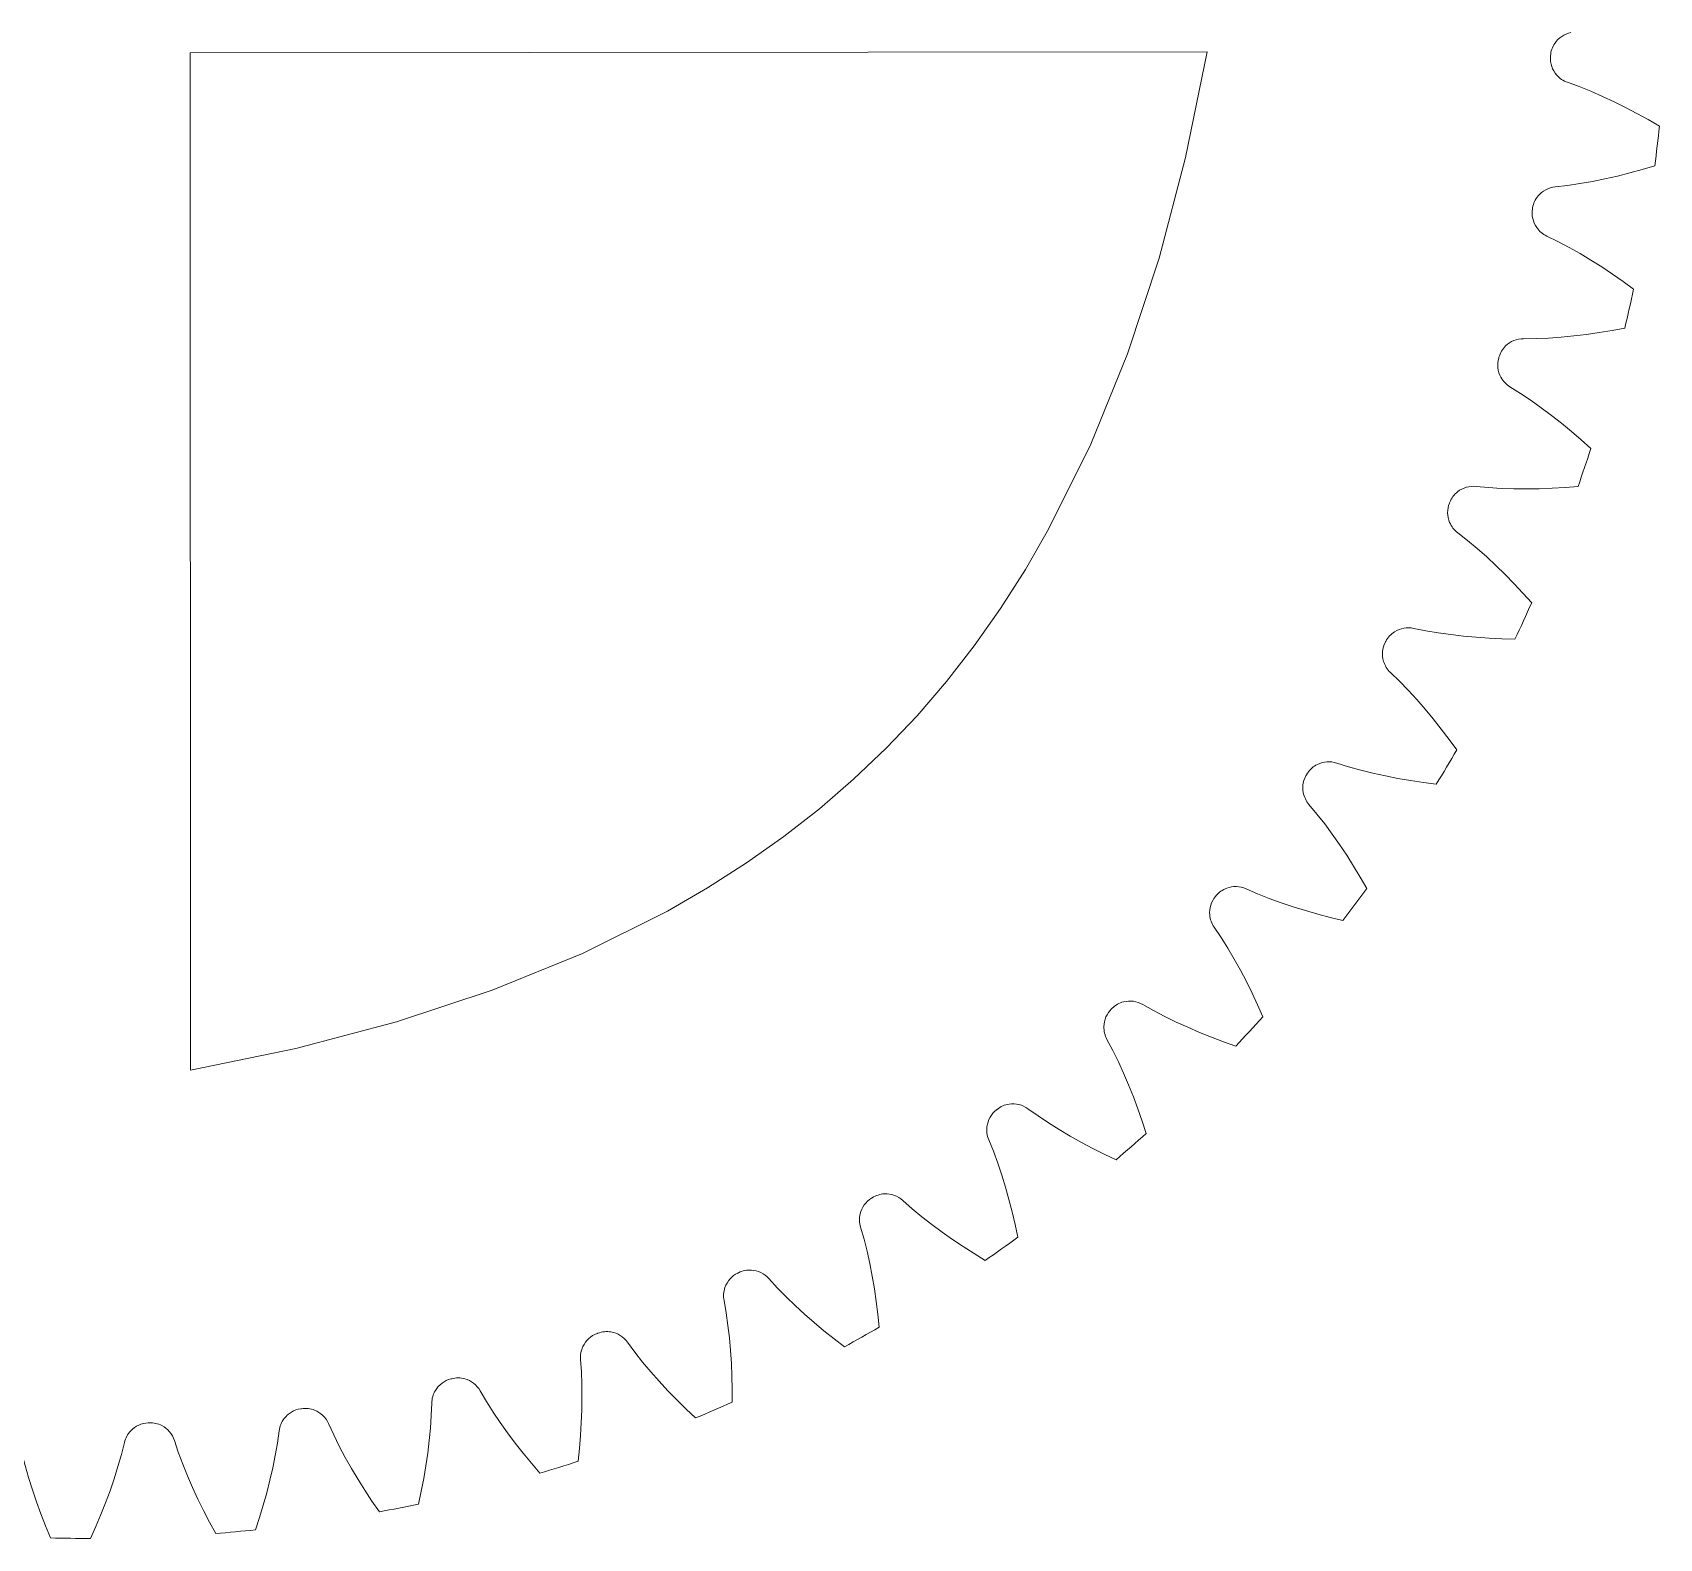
# Model space of a CAD drawing. Extents: x -180 to 228, y -304 to -8.
# Drawn here: x -119 to -67.9, y -165.7 to -118.4 of the extents above; entities that cross this region are included whole.
import ezdxf

# ---------------------------------------------------------------- set-up
doc = ezdxf.new("R2010")
doc.units = 0
doc.header["$MEASUREMENT"] = 0
doc.layers.add('Layer 1', color=7, linetype='Continuous')

# ---------------------------------------------------------------- blocks, each defined once
blk = doc.blocks.new('block 751')
at = {"layer": 'Layer 1', "color": 7, "lineweight": 9, "true_color": 0xffffff}
blk.add_open_spline([(-118.412, -165.698), (-117.993, -165.709), (-117.575, -165.714), (-117.156, -165.714)], degree=3, dxfattribs=at)
blk = doc.blocks.new('block 752')
at = {"layer": 'Layer 1', "color": 7, "lineweight": 9, "true_color": 0xffffff}
blk.add_open_spline([(-113.229, -165.559), (-112.812, -165.526), (-112.395, -165.487), (-111.979, -165.444)], degree=3, dxfattribs=at)
blk = doc.blocks.new('block 753')
at = {"layer": 'Layer 1', "color": 7, "lineweight": 9, "true_color": 0xffffff}
blk.add_open_spline([(-108.089, -164.879), (-107.677, -164.802), (-107.267, -164.72), (-106.858, -164.633)], degree=3, dxfattribs=at)
blk = doc.blocks.new('block 1015')
at = {"layer": 'Layer 1', "color": 7, "lineweight": 9, "true_color": 0xffffff}
blk.add_lwpolyline([(-119.398, -162.656), (-119.312, -163.039), (-119.213, -163.421), (-119.104, -163.803), (-118.984, -164.184), (-118.855, -164.564), (-118.716, -164.943), (-118.568, -165.321), (-118.412, -165.698)], dxfattribs=at)
blk = doc.blocks.new('block 1016')
at = {"layer": 'Layer 1', "color": 7, "lineweight": 9, "true_color": 0xffffff}
blk.add_lwpolyline([(-116.093, -162.698), (-116.189, -163.079), (-116.297, -163.459), (-116.416, -163.838), (-116.545, -164.215), (-116.684, -164.592), (-116.833, -164.967), (-116.99, -165.342), (-117.156, -165.714)], dxfattribs=at)
blk = doc.blocks.new('block 1017')
at = {"layer": 'Layer 1', "color": 7, "lineweight": 9, "true_color": 0xffffff}
blk.add_open_spline([(-115.346, -162.082), (-115.45, -162.087), (-115.552, -162.111), (-115.647, -162.154), (-115.742, -162.197), (-115.827, -162.259), (-115.898, -162.335), (-115.946, -162.385), (-115.986, -162.442), (-116.019, -162.504), (-116.052, -162.565), (-116.077, -162.63), (-116.093, -162.698)], degree=3, knots=[0, 0, 0, 0, 1, 1, 1, 2, 2, 2, 3, 3, 3, 4, 4, 4, 4], dxfattribs=at)
blk = doc.blocks.new('block 1018')
at = {"layer": 'Layer 1', "color": 7, "lineweight": 9, "true_color": 0xffffff}
blk.add_open_spline([(-115.346, -162.082), (-115.338, -162.082), (-115.329, -162.082), (-115.32, -162.081)], degree=3, dxfattribs=at)
blk = doc.blocks.new('block 1019')
at = {"layer": 'Layer 1', "color": 7, "lineweight": 9, "true_color": 0xffffff}
blk.add_open_spline([(-114.527, -162.636), (-114.559, -162.537), (-114.61, -162.445), (-114.677, -162.366), (-114.744, -162.286), (-114.826, -162.22), (-114.918, -162.172), (-114.979, -162.14), (-115.045, -162.116), (-115.113, -162.1), (-115.181, -162.085), (-115.251, -162.079), (-115.32, -162.081)], degree=3, knots=[0, 0, 0, 0, 1, 1, 1, 2, 2, 2, 3, 3, 3, 4, 4, 4, 4], dxfattribs=at)
blk = doc.blocks.new('block 1020')
at = {"layer": 'Layer 1', "color": 7, "lineweight": 9, "true_color": 0xffffff}
blk.add_lwpolyline([(-114.527, -162.636), (-114.402, -163.008), (-114.264, -163.378), (-114.115, -163.746), (-113.957, -164.113), (-113.788, -164.477), (-113.61, -164.84), (-113.424, -165.2), (-113.229, -165.559)], dxfattribs=at)
blk = doc.blocks.new('block 1021')
at = {"layer": 'Layer 1', "color": 7, "lineweight": 9, "true_color": 0xffffff}
blk.add_lwpolyline([(-111.236, -162.333), (-111.292, -162.722), (-111.359, -163.11), (-111.438, -163.5), (-111.527, -163.889), (-111.626, -164.278), (-111.735, -164.667), (-111.852, -165.056), (-111.979, -165.444)], dxfattribs=at)
blk = doc.blocks.new('block 1022')
at = {"layer": 'Layer 1', "color": 7, "lineweight": 9, "true_color": 0xffffff}
blk.add_open_spline([(-110.558, -161.642), (-110.661, -161.657), (-110.76, -161.692), (-110.85, -161.745), (-110.939, -161.798), (-111.018, -161.868), (-111.08, -161.951), (-111.122, -162.006), (-111.157, -162.067), (-111.183, -162.132), (-111.21, -162.196), (-111.227, -162.264), (-111.236, -162.333)], degree=3, knots=[0, 0, 0, 0, 1, 1, 1, 2, 2, 2, 3, 3, 3, 4, 4, 4, 4], dxfattribs=at)
blk = doc.blocks.new('block 1023')
at = {"layer": 'Layer 1', "color": 7, "lineweight": 9, "true_color": 0xffffff}
blk.add_open_spline([(-110.558, -161.642), (-110.549, -161.641), (-110.541, -161.64), (-110.532, -161.639)], degree=3, dxfattribs=at)
blk = doc.blocks.new('block 1024')
at = {"layer": 'Layer 1', "color": 7, "lineweight": 9, "true_color": 0xffffff}
blk.add_open_spline([(-109.686, -162.108), (-109.728, -162.012), (-109.788, -161.926), (-109.863, -161.854), (-109.938, -161.782), (-110.026, -161.725), (-110.122, -161.687), (-110.187, -161.661), (-110.255, -161.644), (-110.324, -161.636), (-110.393, -161.628), (-110.463, -161.629), (-110.532, -161.639)], degree=3, knots=[0, 0, 0, 0, 1, 1, 1, 2, 2, 2, 3, 3, 3, 4, 4, 4, 4], dxfattribs=at)
blk = doc.blocks.new('block 1025')
at = {"layer": 'Layer 1', "color": 7, "lineweight": 9, "true_color": 0xffffff}
blk.add_lwpolyline([(-109.686, -162.108), (-109.522, -162.464), (-109.346, -162.818), (-109.16, -163.169), (-108.964, -163.516), (-108.758, -163.861), (-108.543, -164.203), (-108.32, -164.542), (-108.089, -164.879)], dxfattribs=at)
blk = doc.blocks.new('block 1026')
at = {"layer": 'Layer 1', "color": 7, "lineweight": 9, "true_color": 0xffffff}
blk.add_lwpolyline([(-106.444, -161.462), (-106.459, -161.854), (-106.485, -162.248), (-106.523, -162.643), (-106.571, -163.04), (-106.629, -163.437), (-106.696, -163.835), (-106.773, -164.234), (-106.858, -164.633)], dxfattribs=at)
blk = doc.blocks.new('block 1027')
at = {"layer": 'Layer 1', "color": 7, "lineweight": 9, "true_color": 0xffffff}
blk.add_open_spline([(-105.842, -160.704), (-105.943, -160.73), (-106.038, -160.775), (-106.121, -160.837), (-106.205, -160.899), (-106.276, -160.977), (-106.329, -161.066), (-106.365, -161.125), (-106.393, -161.189), (-106.413, -161.256), (-106.432, -161.323), (-106.443, -161.392), (-106.444, -161.462)], degree=3, knots=[0, 0, 0, 0, 1, 1, 1, 2, 2, 2, 3, 3, 3, 4, 4, 4, 4], dxfattribs=at)
blk = doc.blocks.new('block 1028')
at = {"layer": 'Layer 1', "color": 7, "lineweight": 9, "true_color": 0xffffff}
blk.add_open_spline([(-105.842, -160.704), (-105.834, -160.702), (-105.825, -160.7), (-105.817, -160.698)], degree=3, dxfattribs=at)
blk = doc.blocks.new('block 1029')
at = {"layer": 'Layer 1', "color": 7, "lineweight": 9, "true_color": 0xffffff}
blk.add_open_spline([(-104.926, -161.076), (-104.978, -160.986), (-105.046, -160.906), (-105.128, -160.842), (-105.21, -160.778), (-105.304, -160.731), (-105.404, -160.703), (-105.471, -160.684), (-105.541, -160.674), (-105.61, -160.673), (-105.68, -160.672), (-105.749, -160.681), (-105.817, -160.698)], degree=3, knots=[0, 0, 0, 0, 1, 1, 1, 2, 2, 2, 3, 3, 3, 4, 4, 4, 4], dxfattribs=at)
blk = doc.blocks.new('block 1030')
at = {"layer": 'Layer 1', "color": 7, "lineweight": 9, "true_color": 0xffffff}
blk.add_lwpolyline([(-104.926, -161.076), (-104.726, -161.413), (-104.514, -161.747), (-104.292, -162.076), (-104.061, -162.401), (-103.82, -162.723), (-103.571, -163.041), (-103.313, -163.354), (-103.048, -163.665)], dxfattribs=at)
blk = doc.blocks.new('block 1031')
at = {"layer": 'Layer 1', "color": 7, "lineweight": 9, "true_color": 0xffffff}
blk.add_open_spline([(-103.048, -163.665), (-102.647, -163.545), (-102.247, -163.421), (-101.849, -163.292)], degree=3, dxfattribs=at)
blk = doc.blocks.new('block 1032')
at = {"layer": 'Layer 1', "color": 7, "lineweight": 9, "true_color": 0xffffff}
blk.add_lwpolyline([(-101.77, -160.095), (-101.743, -160.486), (-101.729, -160.881), (-101.725, -161.278), (-101.731, -161.677), (-101.747, -162.079), (-101.772, -162.482), (-101.806, -162.886), (-101.849, -163.292)], dxfattribs=at)
blk = doc.blocks.new('block 1033')
at = {"layer": 'Layer 1', "color": 7, "lineweight": 9, "true_color": 0xffffff}
blk.add_open_spline([(-101.25, -159.278), (-101.348, -159.314), (-101.437, -159.369), (-101.514, -159.44), (-101.591, -159.51), (-101.653, -159.595), (-101.697, -159.689), (-101.726, -159.752), (-101.748, -159.818), (-101.76, -159.887), (-101.772, -159.956), (-101.776, -160.025), (-101.77, -160.095)], degree=3, knots=[0, 0, 0, 0, 1, 1, 1, 2, 2, 2, 3, 3, 3, 4, 4, 4, 4], dxfattribs=at)
blk = doc.blocks.new('block 1034')
at = {"layer": 'Layer 1', "color": 7, "lineweight": 9, "true_color": 0xffffff}
blk.add_open_spline([(-101.25, -159.278), (-101.242, -159.275), (-101.234, -159.272), (-101.225, -159.269)], degree=3, dxfattribs=at)
blk = doc.blocks.new('block 1035')
at = {"layer": 'Layer 1', "color": 7, "lineweight": 9, "true_color": 0xffffff}
blk.add_open_spline([(-100.3, -159.552), (-100.361, -159.468), (-100.438, -159.396), (-100.526, -159.341), (-100.614, -159.286), (-100.712, -159.249), (-100.815, -159.231), (-100.883, -159.219), (-100.953, -159.217), (-101.023, -159.223), (-101.092, -159.23), (-101.16, -159.245), (-101.225, -159.269)], degree=3, knots=[0, 0, 0, 0, 1, 1, 1, 2, 2, 2, 3, 3, 3, 4, 4, 4, 4], dxfattribs=at)
blk = doc.blocks.new('block 1036')
at = {"layer": 'Layer 1', "color": 7, "lineweight": 9, "true_color": 0xffffff}
blk.add_lwpolyline([(-100.3, -159.552), (-100.066, -159.867), (-99.82, -160.176), (-99.565, -160.481), (-99.301, -160.78), (-99.028, -161.075), (-98.747, -161.364), (-98.458, -161.65), (-98.162, -161.93)], dxfattribs=at)
blk = doc.blocks.new('block 1037')
at = {"layer": 'Layer 1', "color": 7, "lineweight": 9, "true_color": 0xffffff}
blk.add_open_spline([(-98.162, -161.93), (-97.775, -161.77), (-97.391, -161.605), (-97.009, -161.434)], degree=3, dxfattribs=at)
blk = doc.blocks.new('block 1038')
at = {"layer": 'Layer 1', "color": 7, "lineweight": 9, "true_color": 0xffffff}
blk.add_lwpolyline([(-97.264, -158.247), (-97.196, -158.633), (-97.141, -159.024), (-97.095, -159.419), (-97.06, -159.816), (-97.034, -160.217), (-97.017, -160.62), (-97.008, -161.026), (-97.009, -161.434)], dxfattribs=at)
blk = doc.blocks.new('block 1039')
at = {"layer": 'Layer 1', "color": 7, "lineweight": 9, "true_color": 0xffffff}
blk.add_open_spline([(-96.832, -157.38), (-96.926, -157.426), (-97.009, -157.49), (-97.078, -157.568), (-97.147, -157.646), (-97.2, -157.737), (-97.234, -157.835), (-97.257, -157.901), (-97.271, -157.969), (-97.276, -158.039), (-97.281, -158.108), (-97.277, -158.178), (-97.264, -158.247)], degree=3, knots=[0, 0, 0, 0, 1, 1, 1, 2, 2, 2, 3, 3, 3, 4, 4, 4, 4], dxfattribs=at)
blk = doc.blocks.new('block 1040')
at = {"layer": 'Layer 1', "color": 7, "lineweight": 9, "true_color": 0xffffff}
blk.add_open_spline([(-96.832, -157.38), (-96.824, -157.377), (-96.817, -157.373), (-96.809, -157.369)], degree=3, dxfattribs=at)
blk = doc.blocks.new('block 1041')
at = {"layer": 'Layer 1', "color": 7, "lineweight": 9, "true_color": 0xffffff}
blk.add_open_spline([(-95.859, -157.553), (-95.928, -157.476), (-96.012, -157.412), (-96.105, -157.367), (-96.199, -157.321), (-96.3, -157.294), (-96.404, -157.288), (-96.474, -157.283), (-96.544, -157.288), (-96.612, -157.302), (-96.68, -157.315), (-96.746, -157.338), (-96.809, -157.369)], degree=3, knots=[0, 0, 0, 0, 1, 1, 1, 2, 2, 2, 3, 3, 3, 4, 4, 4, 4], dxfattribs=at)
blk = doc.blocks.new('block 1042')
at = {"layer": 'Layer 1', "color": 7, "lineweight": 9, "true_color": 0xffffff}
blk.add_lwpolyline([(-95.859, -157.553), (-95.593, -157.842), (-95.317, -158.124), (-95.031, -158.4), (-94.737, -158.67), (-94.435, -158.934), (-94.125, -159.193), (-93.808, -159.447), (-93.484, -159.695)], dxfattribs=at)
blk = doc.blocks.new('block 1043')
at = {"layer": 'Layer 1', "color": 7, "lineweight": 9, "true_color": 0xffffff}
blk.add_open_spline([(-93.484, -159.695), (-93.116, -159.495), (-92.751, -159.29), (-92.389, -159.081)], degree=3, dxfattribs=at)
blk = doc.blocks.new('block 1044')
at = {"layer": 'Layer 1', "color": 7, "lineweight": 9, "true_color": 0xffffff}
blk.add_lwpolyline([(-92.975, -155.937), (-92.868, -156.315), (-92.772, -156.698), (-92.685, -157.085), (-92.609, -157.477), (-92.541, -157.873), (-92.482, -158.273), (-92.431, -158.675), (-92.389, -159.081)], dxfattribs=at)
blk = doc.blocks.new('block 1045')
at = {"layer": 'Layer 1', "color": 7, "lineweight": 9, "true_color": 0xffffff}
blk.add_open_spline([(-92.637, -155.031), (-92.725, -155.086), (-92.801, -155.159), (-92.862, -155.243), (-92.922, -155.328), (-92.965, -155.424), (-92.989, -155.525), (-93.005, -155.593), (-93.011, -155.663), (-93.009, -155.732), (-93.007, -155.802), (-92.996, -155.871), (-92.975, -155.937)], degree=3, knots=[0, 0, 0, 0, 1, 1, 1, 2, 2, 2, 3, 3, 3, 4, 4, 4, 4], dxfattribs=at)
blk = doc.blocks.new('block 1046')
at = {"layer": 'Layer 1', "color": 7, "lineweight": 9, "true_color": 0xffffff}
blk.add_open_spline([(-92.637, -155.031), (-92.63, -155.026), (-92.622, -155.022), (-92.615, -155.017)], degree=3, dxfattribs=at)
blk = doc.blocks.new('block 1047')
at = {"layer": 'Layer 1', "color": 7, "lineweight": 9, "true_color": 0xffffff}
blk.add_open_spline([(-91.651, -155.101), (-91.728, -155.031), (-91.818, -154.977), (-91.916, -154.941), (-92.013, -154.906), (-92.117, -154.89), (-92.221, -154.894), (-92.291, -154.897), (-92.36, -154.909), (-92.426, -154.93), (-92.492, -154.95), (-92.556, -154.98), (-92.615, -155.017)], degree=3, knots=[0, 0, 0, 0, 1, 1, 1, 2, 2, 2, 3, 3, 3, 4, 4, 4, 4], dxfattribs=at)
blk = doc.blocks.new('block 1048')
at = {"layer": 'Layer 1', "color": 7, "lineweight": 9, "true_color": 0xffffff}
blk.add_lwpolyline([(-91.651, -155.101), (-91.356, -155.36), (-91.052, -155.612), (-90.739, -155.857), (-90.418, -156.094), (-90.09, -156.326), (-89.755, -156.551), (-89.413, -156.77), (-89.065, -156.983)], dxfattribs=at)
blk = doc.blocks.new('block 1049')
at = {"layer": 'Layer 1', "color": 7, "lineweight": 9, "true_color": 0xffffff}
blk.add_open_spline([(-89.065, -156.983), (-88.72, -156.745), (-88.378, -156.504), (-88.04, -156.258)], degree=3, dxfattribs=at)
blk = doc.blocks.new('block 1050')
at = {"layer": 'Layer 1', "color": 7, "lineweight": 9, "true_color": 0xffffff}
blk.add_lwpolyline([(-88.952, -153.193), (-88.806, -153.557), (-88.67, -153.928), (-88.544, -154.304), (-88.426, -154.686), (-88.318, -155.072), (-88.217, -155.463), (-88.125, -155.859), (-88.04, -156.258)], dxfattribs=at)
blk = doc.blocks.new('block 1051')
at = {"layer": 'Layer 1', "color": 7, "lineweight": 9, "true_color": 0xffffff}
blk.add_open_spline([(-88.71, -152.256), (-88.792, -152.32), (-88.86, -152.4), (-88.911, -152.49), (-88.963, -152.581), (-88.996, -152.681), (-89.008, -152.784), (-89.017, -152.853), (-89.017, -152.923), (-89.007, -152.992), (-88.998, -153.061), (-88.979, -153.128), (-88.952, -153.193)], degree=3, knots=[0, 0, 0, 0, 1, 1, 1, 2, 2, 2, 3, 3, 3, 4, 4, 4, 4], dxfattribs=at)
blk = doc.blocks.new('block 1052')
at = {"layer": 'Layer 1', "color": 7, "lineweight": 9, "true_color": 0xffffff}
blk.add_open_spline([(-88.71, -152.256), (-88.703, -152.25), (-88.697, -152.245), (-88.69, -152.24)], degree=3, dxfattribs=at)
blk = doc.blocks.new('block 1053')
at = {"layer": 'Layer 1', "color": 7, "lineweight": 9, "true_color": 0xffffff}
blk.add_open_spline([(-87.722, -152.222), (-87.806, -152.161), (-87.901, -152.116), (-88.002, -152.091), (-88.103, -152.066), (-88.208, -152.061), (-88.311, -152.076), (-88.38, -152.086), (-88.447, -152.105), (-88.511, -152.133), (-88.575, -152.161), (-88.635, -152.196), (-88.69, -152.24)], degree=3, knots=[0, 0, 0, 0, 1, 1, 1, 2, 2, 2, 3, 3, 3, 4, 4, 4, 4], dxfattribs=at)
blk = doc.blocks.new('block 1054')
at = {"layer": 'Layer 1', "color": 7, "lineweight": 9, "true_color": 0xffffff}
blk.add_lwpolyline([(-87.722, -152.222), (-87.402, -152.449), (-87.073, -152.668), (-86.736, -152.878), (-86.393, -153.081), (-86.042, -153.277), (-85.685, -153.466), (-85.322, -153.648), (-84.954, -153.824)], dxfattribs=at)
blk = doc.blocks.new('block 1055')
at = {"layer": 'Layer 1', "color": 7, "lineweight": 9, "true_color": 0xffffff}
blk.add_open_spline([(-84.954, -153.824), (-84.636, -153.552), (-84.321, -153.276), (-84.01, -152.996)], degree=3, dxfattribs=at)
blk = doc.blocks.new('block 1056')
at = {"layer": 'Layer 1', "color": 7, "lineweight": 9, "true_color": 0xffffff}
blk.add_lwpolyline([(-85.238, -150.042), (-85.054, -150.389), (-84.88, -150.744), (-84.715, -151.105), (-84.559, -151.472), (-84.41, -151.845), (-84.269, -152.224), (-84.136, -152.607), (-84.01, -152.996)], dxfattribs=at)
blk = doc.blocks.new('block 1057')
at = {"layer": 'Layer 1', "color": 7, "lineweight": 9, "true_color": 0xffffff}
blk.add_open_spline([(-85.095, -149.085), (-85.17, -149.158), (-85.229, -149.244), (-85.271, -149.34), (-85.312, -149.435), (-85.334, -149.538), (-85.336, -149.642), (-85.338, -149.712), (-85.33, -149.781), (-85.313, -149.849), (-85.297, -149.916), (-85.271, -149.981), (-85.238, -150.042)], degree=3, knots=[0, 0, 0, 0, 1, 1, 1, 2, 2, 2, 3, 3, 3, 4, 4, 4, 4], dxfattribs=at)
blk = doc.blocks.new('block 1058')
at = {"layer": 'Layer 1', "color": 7, "lineweight": 9, "true_color": 0xffffff}
blk.add_open_spline([(-85.095, -149.085), (-85.089, -149.079), (-85.083, -149.073), (-85.076, -149.067)], degree=3, dxfattribs=at)
blk = doc.blocks.new('block 1059')
at = {"layer": 'Layer 1', "color": 7, "lineweight": 9, "true_color": 0xffffff}
blk.add_open_spline([(-84.116, -148.949), (-84.206, -148.897), (-84.305, -148.862), (-84.408, -148.848), (-84.511, -148.833), (-84.616, -148.839), (-84.717, -148.865), (-84.784, -148.882), (-84.849, -148.908), (-84.91, -148.942), (-84.971, -148.977), (-85.027, -149.018), (-85.076, -149.067)], degree=3, knots=[0, 0, 0, 0, 1, 1, 1, 2, 2, 2, 3, 3, 3, 4, 4, 4, 4], dxfattribs=at)
blk = doc.blocks.new('block 1060')
at = {"layer": 'Layer 1', "color": 7, "lineweight": 9, "true_color": 0xffffff}
blk.add_lwpolyline([(-84.116, -148.949), (-83.774, -149.141), (-83.424, -149.324), (-83.067, -149.498), (-82.704, -149.664), (-82.335, -149.822), (-81.96, -149.973), (-81.58, -150.116), (-81.195, -150.252)], dxfattribs=at)
blk = doc.blocks.new('block 1061')
at = {"layer": 'Layer 1', "color": 7, "lineweight": 9, "true_color": 0xffffff}
blk.add_open_spline([(-81.195, -150.252), (-80.907, -149.948), (-80.623, -149.641), (-80.343, -149.33)], degree=3, dxfattribs=at)
blk = doc.blocks.new('block 1062')
at = {"layer": 'Layer 1', "color": 7, "lineweight": 9, "true_color": 0xffffff}
blk.add_lwpolyline([(-81.873, -146.521), (-81.654, -146.847), (-81.444, -147.181), (-81.243, -147.523), (-81.048, -147.872), (-80.862, -148.228), (-80.682, -148.589), (-80.509, -148.957), (-80.343, -149.33)], dxfattribs=at)
blk = doc.blocks.new('block 1063')
at = {"layer": 'Layer 1', "color": 7, "lineweight": 9, "true_color": 0xffffff}
blk.add_open_spline([(-81.831, -145.554), (-81.898, -145.634), (-81.948, -145.727), (-81.979, -145.826), (-82.01, -145.925), (-82.022, -146.03), (-82.013, -146.133), (-82.007, -146.203), (-81.992, -146.271), (-81.969, -146.336), (-81.945, -146.402), (-81.913, -146.464), (-81.873, -146.521)], degree=3, knots=[0, 0, 0, 0, 1, 1, 1, 2, 2, 2, 3, 3, 3, 4, 4, 4, 4], dxfattribs=at)
blk = doc.blocks.new('block 1064')
at = {"layer": 'Layer 1', "color": 7, "lineweight": 9, "true_color": 0xffffff}
blk.add_open_spline([(-81.831, -145.554), (-81.826, -145.548), (-81.82, -145.541), (-81.815, -145.534)], degree=3, dxfattribs=at)
blk = doc.blocks.new('block 1065')
at = {"layer": 'Layer 1', "color": 7, "lineweight": 9, "true_color": 0xffffff}
blk.add_open_spline([(-80.872, -145.316), (-80.967, -145.274), (-81.069, -145.25), (-81.173, -145.246), (-81.277, -145.243), (-81.38, -145.26), (-81.478, -145.296), (-81.543, -145.32), (-81.605, -145.353), (-81.662, -145.393), (-81.719, -145.433), (-81.77, -145.481), (-81.815, -145.534)], degree=3, knots=[0, 0, 0, 0, 1, 1, 1, 2, 2, 2, 3, 3, 3, 4, 4, 4, 4], dxfattribs=at)
blk = doc.blocks.new('block 1066')
at = {"layer": 'Layer 1', "color": 7, "lineweight": 9, "true_color": 0xffffff}
blk.add_lwpolyline([(-80.872, -145.316), (-80.511, -145.472), (-80.144, -145.617), (-79.771, -145.753), (-79.393, -145.88), (-79.009, -145.999), (-78.621, -146.109), (-78.228, -146.212), (-77.831, -146.307)], dxfattribs=at)
blk = doc.blocks.new('block 1067')
at = {"layer": 'Layer 1', "color": 7, "lineweight": 9, "true_color": 0xffffff}
blk.add_open_spline([(-77.831, -146.307), (-77.576, -145.975), (-77.326, -145.639), (-77.08, -145.301)], degree=3, dxfattribs=at)
blk = doc.blocks.new('block 1068')
at = {"layer": 'Layer 1', "color": 7, "lineweight": 9, "true_color": 0xffffff}
blk.add_lwpolyline([(-78.895, -142.668), (-78.643, -142.969), (-78.399, -143.279), (-78.163, -143.598), (-77.933, -143.925), (-77.711, -144.259), (-77.494, -144.6), (-77.284, -144.947), (-77.08, -145.301)], dxfattribs=at)
blk = doc.blocks.new('block 1069')
at = {"layer": 'Layer 1', "color": 7, "lineweight": 9, "true_color": 0xffffff}
blk.add_open_spline([(-78.954, -141.702), (-79.012, -141.788), (-79.052, -141.885), (-79.073, -141.987), (-79.094, -142.089), (-79.094, -142.194), (-79.075, -142.296), (-79.062, -142.365), (-79.039, -142.431), (-79.009, -142.494), (-78.979, -142.556), (-78.94, -142.615), (-78.895, -142.668)], degree=3, knots=[0, 0, 0, 0, 1, 1, 1, 2, 2, 2, 3, 3, 3, 4, 4, 4, 4], dxfattribs=at)
blk = doc.blocks.new('block 1070')
at = {"layer": 'Layer 1', "color": 7, "lineweight": 9, "true_color": 0xffffff}
blk.add_open_spline([(-78.954, -141.702), (-78.949, -141.694), (-78.945, -141.687), (-78.94, -141.68)], degree=3, dxfattribs=at)
blk = doc.blocks.new('block 1071')
at = {"layer": 'Layer 1', "color": 7, "lineweight": 9, "true_color": 0xffffff}
blk.add_open_spline([(-78.025, -141.365), (-78.124, -141.332), (-78.228, -141.319), (-78.332, -141.326), (-78.435, -141.334), (-78.537, -141.361), (-78.63, -141.408), (-78.692, -141.438), (-78.75, -141.477), (-78.803, -141.523), (-78.855, -141.569), (-78.901, -141.622), (-78.94, -141.68)], degree=3, knots=[0, 0, 0, 0, 1, 1, 1, 2, 2, 2, 3, 3, 3, 4, 4, 4, 4], dxfattribs=at)
blk = doc.blocks.new('block 1072')
at = {"layer": 'Layer 1', "color": 7, "lineweight": 9, "true_color": 0xffffff}
blk.add_lwpolyline([(-78.025, -141.365), (-77.65, -141.482), (-77.27, -141.588), (-76.885, -141.684), (-76.495, -141.771), (-76.101, -141.849), (-75.703, -141.918), (-75.302, -141.979), (-74.897, -142.032)], dxfattribs=at)
blk = doc.blocks.new('block 1073')
at = {"layer": 'Layer 1', "color": 7, "lineweight": 9, "true_color": 0xffffff}
blk.add_open_spline([(-74.897, -142.032), (-74.679, -141.675), (-74.465, -141.315), (-74.256, -140.953)], degree=3, dxfattribs=at)
blk = doc.blocks.new('block 1074')
at = {"layer": 'Layer 1', "color": 7, "lineweight": 9, "true_color": 0xffffff}
blk.add_lwpolyline([(-76.336, -138.524), (-76.054, -138.797), (-75.779, -139.08), (-75.511, -139.373), (-75.248, -139.674), (-74.992, -139.983), (-74.741, -140.299), (-74.495, -140.623), (-74.256, -140.953)], dxfattribs=at)
blk = doc.blocks.new('block 1075')
at = {"layer": 'Layer 1', "color": 7, "lineweight": 9, "true_color": 0xffffff}
blk.add_open_spline([(-76.496, -137.569), (-76.544, -137.661), (-76.574, -137.762), (-76.584, -137.866), (-76.594, -137.969), (-76.584, -138.074), (-76.553, -138.173), (-76.533, -138.24), (-76.504, -138.304), (-76.468, -138.363), (-76.431, -138.422), (-76.387, -138.476), (-76.336, -138.524)], degree=3, knots=[0, 0, 0, 0, 1, 1, 1, 2, 2, 2, 3, 3, 3, 4, 4, 4, 4], dxfattribs=at)
blk = doc.blocks.new('block 1076')
at = {"layer": 'Layer 1', "color": 7, "lineweight": 9, "true_color": 0xffffff}
blk.add_open_spline([(-76.496, -137.569), (-76.492, -137.562), (-76.488, -137.554), (-76.484, -137.546)], degree=3, dxfattribs=at)
blk = doc.blocks.new('block 1077')
at = {"layer": 'Layer 1', "color": 7, "lineweight": 9, "true_color": 0xffffff}
blk.add_open_spline([(-75.607, -137.137), (-75.708, -137.115), (-75.813, -137.113), (-75.916, -137.131), (-76.018, -137.149), (-76.116, -137.187), (-76.204, -137.243), (-76.263, -137.28), (-76.317, -137.325), (-76.364, -137.376), (-76.411, -137.427), (-76.451, -137.485), (-76.484, -137.546)], degree=3, knots=[0, 0, 0, 0, 1, 1, 1, 2, 2, 2, 3, 3, 3, 4, 4, 4, 4], dxfattribs=at)
blk = doc.blocks.new('block 1078')
at = {"layer": 'Layer 1', "color": 7, "lineweight": 9, "true_color": 0xffffff}
blk.add_lwpolyline([(-75.607, -137.137), (-75.222, -137.214), (-74.833, -137.28), (-74.439, -137.335), (-74.043, -137.381), (-73.643, -137.417), (-73.24, -137.445), (-72.834, -137.463), (-72.426, -137.474)], dxfattribs=at)
blk = doc.blocks.new('block 1079')
at = {"layer": 'Layer 1', "color": 7, "lineweight": 9, "true_color": 0xffffff}
blk.add_open_spline([(-72.426, -137.474), (-72.246, -137.096), (-72.071, -136.716), (-71.901, -136.333)], degree=3, dxfattribs=at)
blk = doc.blocks.new('block 1080')
at = {"layer": 'Layer 1', "color": 7, "lineweight": 9, "true_color": 0xffffff}
blk.add_lwpolyline([(-74.224, -134.135), (-73.915, -134.377), (-73.612, -134.631), (-73.314, -134.893), (-73.022, -135.165), (-72.735, -135.446), (-72.452, -135.734), (-72.174, -136.03), (-71.901, -136.333)], dxfattribs=at)
blk = doc.blocks.new('block 1081')
at = {"layer": 'Layer 1', "color": 7, "lineweight": 9, "true_color": 0xffffff}
blk.add_open_spline([(-74.483, -133.203), (-74.521, -133.299), (-74.541, -133.403), (-74.54, -133.507), (-74.539, -133.611), (-74.517, -133.713), (-74.477, -133.809), (-74.45, -133.873), (-74.414, -133.934), (-74.372, -133.989), (-74.329, -134.044), (-74.279, -134.093), (-74.224, -134.135)], degree=3, knots=[0, 0, 0, 0, 1, 1, 1, 2, 2, 2, 3, 3, 3, 4, 4, 4, 4], dxfattribs=at)
blk = doc.blocks.new('block 1082')
at = {"layer": 'Layer 1', "color": 7, "lineweight": 9, "true_color": 0xffffff}
blk.add_open_spline([(-74.483, -133.203), (-74.48, -133.195), (-74.476, -133.186), (-74.473, -133.178)], degree=3, dxfattribs=at)
blk = doc.blocks.new('block 1083')
at = {"layer": 'Layer 1', "color": 7, "lineweight": 9, "true_color": 0xffffff}
blk.add_open_spline([(-73.644, -132.68), (-73.747, -132.668), (-73.852, -132.677), (-73.952, -132.706), (-74.052, -132.735), (-74.145, -132.783), (-74.227, -132.848), (-74.281, -132.891), (-74.33, -132.941), (-74.372, -132.997), (-74.413, -133.053), (-74.447, -133.114), (-74.473, -133.178)], degree=3, knots=[0, 0, 0, 0, 1, 1, 1, 2, 2, 2, 3, 3, 3, 4, 4, 4, 4], dxfattribs=at)
blk = doc.blocks.new('block 1084')
at = {"layer": 'Layer 1', "color": 7, "lineweight": 9, "true_color": 0xffffff}
blk.add_lwpolyline([(-73.644, -132.68), (-73.253, -132.716), (-72.859, -132.741), (-72.462, -132.755), (-72.063, -132.759), (-71.661, -132.753), (-71.258, -132.738), (-70.853, -132.714), (-70.446, -132.682)], dxfattribs=at)
blk = doc.blocks.new('block 1085')
at = {"layer": 'Layer 1', "color": 7, "lineweight": 9, "true_color": 0xffffff}
blk.add_open_spline([(-70.446, -132.682), (-70.306, -132.288), (-70.172, -131.891), (-70.042, -131.493)], degree=3, dxfattribs=at)
blk = doc.blocks.new('block 1086')
at = {"layer": 'Layer 1', "color": 7, "lineweight": 9, "true_color": 0xffffff}
blk.add_lwpolyline([(-72.582, -129.55), (-72.25, -129.758), (-71.922, -129.978), (-71.599, -130.209), (-71.279, -130.449), (-70.964, -130.697), (-70.653, -130.955), (-70.346, -131.22), (-70.042, -131.493)], dxfattribs=at)
blk = doc.blocks.new('block 1087')
at = {"layer": 'Layer 1', "color": 7, "lineweight": 9, "true_color": 0xffffff}
blk.add_open_spline([(-72.937, -128.649), (-72.966, -128.75), (-72.974, -128.854), (-72.962, -128.958), (-72.95, -129.061), (-72.918, -129.161), (-72.868, -129.252), (-72.834, -129.313), (-72.793, -129.369), (-72.745, -129.42), (-72.696, -129.47), (-72.642, -129.514), (-72.582, -129.55)], degree=3, knots=[0, 0, 0, 0, 1, 1, 1, 2, 2, 2, 3, 3, 3, 4, 4, 4, 4], dxfattribs=at)
blk = doc.blocks.new('block 1088')
at = {"layer": 'Layer 1', "color": 7, "lineweight": 9, "true_color": 0xffffff}
blk.add_open_spline([(-72.937, -128.649), (-72.935, -128.641), (-72.933, -128.633), (-72.93, -128.624)], degree=3, dxfattribs=at)
blk = doc.blocks.new('block 1089')
at = {"layer": 'Layer 1', "color": 7, "lineweight": 9, "true_color": 0xffffff}
blk.add_open_spline([(-72.157, -128.042), (-72.262, -128.041), (-72.365, -128.061), (-72.461, -128.1), (-72.557, -128.139), (-72.645, -128.197), (-72.72, -128.27), (-72.77, -128.318), (-72.813, -128.373), (-72.848, -128.433), (-72.884, -128.493), (-72.911, -128.557), (-72.93, -128.624)], degree=3, knots=[0, 0, 0, 0, 1, 1, 1, 2, 2, 2, 3, 3, 3, 4, 4, 4, 4], dxfattribs=at)
blk = doc.blocks.new('block 1090')
at = {"layer": 'Layer 1', "color": 7, "lineweight": 9, "true_color": 0xffffff}
blk.add_lwpolyline([(-72.157, -128.042), (-71.765, -128.037), (-71.37, -128.021), (-70.974, -127.993), (-70.577, -127.955), (-70.178, -127.908), (-69.778, -127.85), (-69.378, -127.784), (-68.977, -127.71)], dxfattribs=at)
blk = doc.blocks.new('block 1091')
at = {"layer": 'Layer 1', "color": 7, "lineweight": 9, "true_color": 0xffffff}
blk.add_open_spline([(-68.977, -127.71), (-68.879, -127.303), (-68.787, -126.895), (-68.7, -126.485)], degree=3, dxfattribs=at)
blk = doc.blocks.new('block 1092')
at = {"layer": 'Layer 1', "color": 7, "lineweight": 9, "true_color": 0xffffff}
blk.add_lwpolyline([(-71.429, -124.818), (-71.077, -124.991), (-70.728, -125.175), (-70.382, -125.37), (-70.039, -125.576), (-69.7, -125.79), (-69.363, -126.013), (-69.03, -126.245), (-68.7, -126.485)], dxfattribs=at)
blk = doc.blocks.new('block 1093')
at = {"layer": 'Layer 1', "color": 7, "lineweight": 9, "true_color": 0xffffff}
blk.add_open_spline([(-71.876, -123.96), (-71.894, -124.062), (-71.891, -124.167), (-71.869, -124.269), (-71.846, -124.37), (-71.804, -124.466), (-71.744, -124.552), (-71.704, -124.609), (-71.657, -124.661), (-71.604, -124.706), (-71.551, -124.75), (-71.492, -124.788), (-71.429, -124.818)], degree=3, knots=[0, 0, 0, 0, 1, 1, 1, 2, 2, 2, 3, 3, 3, 4, 4, 4, 4], dxfattribs=at)
blk = doc.blocks.new('block 1094')
at = {"layer": 'Layer 1', "color": 7, "lineweight": 9, "true_color": 0xffffff}
blk.add_open_spline([(-71.876, -123.96), (-71.875, -123.951), (-71.873, -123.942), (-71.872, -123.934)], degree=3, dxfattribs=at)
blk = doc.blocks.new('block 1095')
at = {"layer": 'Layer 1', "color": 7, "lineweight": 9, "true_color": 0xffffff}
blk.add_open_spline([(-71.164, -123.274), (-71.268, -123.284), (-71.368, -123.315), (-71.46, -123.364), (-71.552, -123.413), (-71.633, -123.479), (-71.699, -123.559), (-71.744, -123.613), (-71.781, -123.672), (-71.81, -123.735), (-71.839, -123.798), (-71.86, -123.865), (-71.872, -123.934)], degree=3, knots=[0, 0, 0, 0, 1, 1, 1, 2, 2, 2, 3, 3, 3, 4, 4, 4, 4], dxfattribs=at)
blk = doc.blocks.new('block 1096')
at = {"layer": 'Layer 1', "color": 7, "lineweight": 9, "true_color": 0xffffff}
blk.add_lwpolyline([(-71.164, -123.274), (-70.774, -123.228), (-70.384, -123.171), (-69.993, -123.102), (-69.601, -123.022), (-69.21, -122.933), (-68.818, -122.835), (-68.427, -122.727), (-68.035, -122.611)], dxfattribs=at)
blk = doc.blocks.new('block 1097')
at = {"layer": 'Layer 1', "color": 7, "lineweight": 9, "true_color": 0xffffff}
blk.add_open_spline([(-68.035, -122.611), (-67.981, -122.196), (-67.932, -121.781), (-67.888, -121.364)], degree=3, dxfattribs=at)
blk = doc.blocks.new('block 1098')
at = {"layer": 'Layer 1', "color": 7, "lineweight": 9, "true_color": 0xffffff}
blk.add_lwpolyline([(-70.777, -119.991), (-70.408, -120.127), (-70.042, -120.274), (-69.677, -120.432), (-69.315, -120.6), (-68.955, -120.778), (-68.597, -120.965), (-68.242, -121.16), (-67.888, -121.364)], dxfattribs=at)
blk = doc.blocks.new('block 1099')
at = {"layer": 'Layer 1', "color": 7, "lineweight": 9, "true_color": 0xffffff}
blk.add_open_spline([(-71.311, -119.185), (-71.318, -119.288), (-71.304, -119.393), (-71.271, -119.491), (-71.238, -119.59), (-71.186, -119.681), (-71.118, -119.76), (-71.072, -119.812), (-71.02, -119.859), (-70.962, -119.898), (-70.905, -119.937), (-70.842, -119.968), (-70.777, -119.991)], degree=3, knots=[0, 0, 0, 0, 1, 1, 1, 2, 2, 2, 3, 3, 3, 4, 4, 4, 4], dxfattribs=at)
blk = doc.blocks.new('block 1100')
at = {"layer": 'Layer 1', "color": 7, "lineweight": 9, "true_color": 0xffffff}
blk.add_open_spline([(-71.311, -119.185), (-71.31, -119.176), (-71.31, -119.167), (-71.309, -119.158)], degree=3, dxfattribs=at)
blk = doc.blocks.new('block 1101')
at = {"layer": 'Layer 1', "color": 7, "lineweight": 9, "true_color": 0xffffff}
blk.add_open_spline([(-70.675, -118.428), (-70.776, -118.449), (-70.873, -118.49), (-70.959, -118.548), (-71.046, -118.607), (-71.12, -118.681), (-71.177, -118.768), (-71.216, -118.826), (-71.247, -118.888), (-71.269, -118.954), (-71.291, -119.02), (-71.305, -119.089), (-71.309, -119.158)], degree=3, knots=[0, 0, 0, 0, 1, 1, 1, 2, 2, 2, 3, 3, 3, 4, 4, 4, 4], dxfattribs=at)
blk = doc.blocks.new('block 1118')
at = {"layer": 'Layer 1', "color": 7, "lineweight": 9, "true_color": 0xffffff}
blk.add_lwpolyline([(-114.02, -151.006), (-110.707, -150.326), (-107.547, -149.492), (-104.545, -148.5), (-101.708, -147.343), (-99.044, -146.014), (-97.779, -145.282), (-96.561, -144.503), (-95.391, -143.677), (-94.269, -142.802), (-93.197, -141.877), (-92.174, -140.903), (-91.201, -139.879), (-90.278, -138.805), (-89.404, -137.682), (-88.579, -136.511), (-87.802, -135.291), (-87.071, -134.025), (-85.744, -131.358), (-84.59, -128.519), (-83.6, -125.514), (-82.769, -122.352), (-82.091, -119.036)], dxfattribs=at)
blk = doc.blocks.new('block 1119')
at = {"layer": 'Layer 1', "color": 7, "lineweight": 9, "true_color": 0xffffff}
blk.add_lwpolyline([(-82.091, -119.036), (-114.031, -119.067)], dxfattribs=at)
blk = doc.blocks.new('block 1120')
at = {"layer": 'Layer 1', "color": 7, "lineweight": 9, "true_color": 0xffffff}
blk.add_lwpolyline([(-114.031, -119.067), (-114.02, -151.006)], dxfattribs=at)
blk = doc.blocks.new('block 748')
at = {"layer": 'Layer 1'}
for name in ['block 1101', 'block 1119', 'block 1118', 'block 1120', 'block 1099', 'block 1100', 'block 1098', 'block 1097', 'block 1096', 'block 1095', 'block 1093', 'block 1094', 'block 1092', 'block 1091', 'block 1090', 'block 1089', 'block 1087', 'block 1088', 'block 1086', 'block 1085', 'block 1083', 'block 1084', 'block 1081', 'block 1082', 'block 1080', 'block 1079', 'block 1077', 'block 1078', 'block 1075', 'block 1076', 'block 1074', 'block 1073', 'block 1071', 'block 1072', 'block 1069', 'block 1070', 'block 1068', 'block 1063', 'block 1064', 'block 1065', 'block 1066', 'block 1067', 'block 1062', 'block 1057', 'block 1058', 'block 1059', 'block 1060', 'block 1061', 'block 1056', 'block 1052', 'block 1053', 'block 1054', 'block 1051', 'block 1050', 'block 1055', 'block 1045', 'block 1046', 'block 1047', 'block 1048', 'block 1044', 'block 1049', 'block 1041', 'block 1039', 'block 1040', 'block 1042', 'block 1038', 'block 1033', 'block 1034', 'block 1035', 'block 1043', 'block 1036', 'block 1032', 'block 1027', 'block 1028', 'block 1029', 'block 1030', 'block 1037', 'block 1022', 'block 1023', 'block 1024', 'block 1026', 'block 1017', 'block 1018', 'block 1019', 'block 1021', 'block 1025', 'block 1015', 'block 1016', 'block 1020', 'block 1031', 'block 753', 'block 752', 'block 751']:
    blk.add_blockref(name, (0, 0), dxfattribs=at)

msp = doc.modelspace()

# ---------------------------------------------------------------- block references
at = {"layer": 'Layer 1'}
msp.add_blockref('block 748', (0, 0), dxfattribs=at)

doc.saveas('drawing.dxf')
